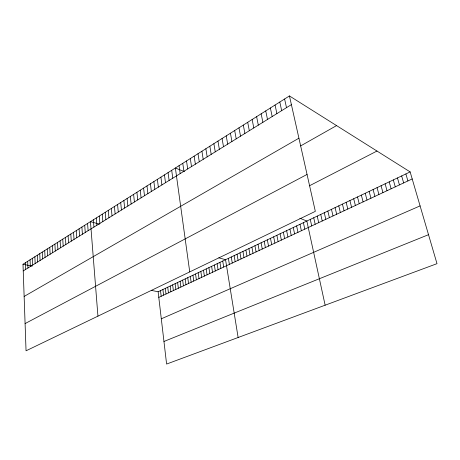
<?xml version="1.0" encoding="UTF-8"?>
<svg xmlns="http://www.w3.org/2000/svg" width="460" height="460" viewBox="0 0 460 460"><rect width="100%" height="100%" fill="white"/><g stroke="black" fill="none" stroke-linecap="round" stroke-linejoin="round"><path stroke-width="0.69" d="M289.443 95.939L315.336 211.358L26.047 350.802L23 264.253L289.443 95.939L410.142 171.913L437 263.666L166.6 364.061L158.131 291.772L410.142 171.913M23.236 270.923L291.393 104.633M24.133 296.435L298.925 138.195M300.61 145.941L336.565 125.597M25.087 323.581L307.056 174.443M309.339 185.84L376.981 151.041M158.786 297.39L412.2 178.94M161.299 318.809L420.089 205.896M163.955 341.469L428.519 234.686M23 264.253L32.212 266.127M151.282 290.375L158.131 291.772M99.469 224.187L90.448 221.645L97.94 316.152M218.828 257.813L225.549 259.704L238.125 337.508M184.356 171.62L175.375 167.998L189.738 271.9M299.857 218.23L306.837 221.041L325.139 305.198M405.881 173.938L407.911 180.947M401.655 175.944L403.656 182.93M397.469 177.939L399.441 184.903M393.317 179.912L395.266 186.858M389.2 181.867L391.121 188.795M385.123 183.81L387.015 190.71M381.075 185.736L382.944 192.613M377.068 187.64L378.908 194.499M373.089 189.531L374.906 196.374M369.144 191.412L370.933 198.231M365.234 193.269L366.999 200.065M361.359 195.115L363.095 201.894M357.512 196.943L359.225 203.699M353.694 198.755L355.39 205.493M349.916 200.554L351.584 207.276M346.161 202.342L347.806 209.035M342.441 204.108L344.063 210.789M338.75 205.867L340.348 212.526M335.087 207.604L336.668 214.245M331.459 209.334L333.011 215.953M327.853 211.048L329.389 217.649M324.283 212.744L325.795 219.328M320.735 214.435L322.23 220.995M317.222 216.102L318.694 222.646M313.731 217.764L315.18 224.284M284.596 99.004L286.505 107.663M310.27 219.408L311.702 225.912M279.801 102.028L281.675 110.659M303.399 222.674L304.79 229.143M275.063 105.024L276.897 113.626M299.995 224.296L301.363 230.748M296.614 225.906L297.965 232.334M270.377 107.985L272.17 116.552M293.261 227.499L294.59 233.91M265.742 110.912L267.502 119.45M289.932 229.086L291.243 235.474M286.626 230.655L287.925 237.026M261.159 113.804L262.878 122.314M283.348 232.214L284.631 238.567M280.1 233.761L281.359 240.097M256.628 116.667L258.307 125.149M276.874 235.296L278.116 241.615M252.143 119.502L253.793 127.949M273.671 236.819L274.896 243.116M270.491 238.332L271.699 244.611M247.704 122.302L249.32 130.72M267.335 239.832L268.525 246.094M243.317 125.074L244.898 133.463M264.207 241.322L265.38 247.566M261.096 242.799L262.257 249.027M238.981 127.817L240.528 136.177M258.014 244.266L259.152 250.476M234.686 130.531L236.204 138.857M254.955 245.72L256.076 251.913M251.913 247.164L253.023 253.339M230.437 133.21L231.92 141.513M248.9 248.601L249.993 254.759M226.234 135.867L227.689 144.141M245.904 250.021L246.98 256.162M242.932 251.436L243.995 257.56M222.077 138.494L223.497 146.734M239.982 252.839L241.028 258.945M217.959 141.093L219.351 149.304M237.055 254.23L238.084 260.325M234.146 255.616L235.163 261.688M213.888 143.669L215.251 151.852M231.259 256.99L232.26 263.045M228.396 258.353L229.385 264.391M209.858 146.211L211.192 154.37M205.867 148.735L207.172 156.86M222.726 261.05L223.686 267.053M219.92 262.384L220.863 268.37M201.923 151.225L203.193 159.327M217.137 263.707L218.069 269.681M198.013 153.697L199.261 161.765M214.371 265.023L215.286 270.98M211.623 266.328L212.531 272.268M194.143 156.141L195.368 164.18M208.897 267.622L209.789 273.55M190.314 158.556L191.509 166.572M206.189 268.91L207.069 274.821M203.504 270.187L204.367 276.08M186.524 160.954L187.691 168.941M200.83 271.457L201.687 277.334M182.769 163.323L183.914 171.281M198.179 272.722L199.025 278.582M195.552 273.97L196.374 279.818M179.055 165.669L180.17 173.604M192.935 275.218L193.752 281.048M190.336 276.448L191.142 282.267M187.761 277.679L188.548 283.475M171.706 170.315L172.776 178.192M185.196 278.898L185.978 284.677M182.655 280.105L183.419 285.873M168.072 172.609L169.113 180.458M180.124 281.307L180.883 287.063M164.473 174.886L165.491 182.706M177.617 282.503L178.359 288.242M175.122 283.688L175.858 289.409M160.908 177.134L161.903 184.931M172.644 284.866L173.368 290.57M157.377 179.365L158.349 187.134M170.189 286.034L170.896 291.726M167.745 287.195L168.44 292.876M153.881 181.573L154.83 189.319M165.312 288.351L166.002 294.015M150.42 183.758L151.352 191.475M162.903 289.501L163.582 295.147M160.505 290.639L161.178 296.269M146.993 185.926L147.896 193.614M143.595 188.071L144.48 195.736M140.231 190.198L141.099 197.834M136.902 192.303L137.741 199.91M133.601 194.384L134.423 201.974M130.329 196.454L131.135 204.01M127.092 198.496L127.874 206.034M123.878 200.525L124.648 208.035M120.704 202.532L121.446 210.019M117.553 204.522L118.277 211.985M114.431 206.494L115.138 213.929M111.337 208.449L112.027 215.861M108.272 210.387L108.945 217.77M105.236 212.307L105.892 219.667M102.223 214.205L102.862 221.542M99.239 216.091L99.866 223.405M96.284 217.959L96.887 225.245M93.351 219.811L93.943 227.073M87.573 223.462L88.13 230.678M84.715 225.268L85.261 232.461M81.886 227.05L82.415 234.226M79.08 228.827L79.597 235.974M76.302 230.581L76.797 237.705M73.548 232.323L74.031 239.424M70.811 234.048L71.283 241.126M68.103 235.761L68.557 242.817M65.418 237.458L65.855 244.49M62.755 239.142L63.181 246.152M60.111 240.81L60.524 247.796M57.494 242.46L57.891 249.429M54.895 244.105L55.28 251.051M52.319 245.732L52.693 252.655M49.766 247.342L50.129 254.248M47.23 248.946L47.581 255.823M44.718 250.533L45.057 257.393M42.228 252.109L42.55 258.945M39.755 253.667L40.066 260.481M37.3 255.214L37.605 262.01M34.874 256.755L35.161 263.528M32.459 258.279L32.735 265.029M30.067 259.791L30.331 266.518M27.692 261.286L27.945 268.002M25.334 262.775L25.582 269.468"/></g></svg>
